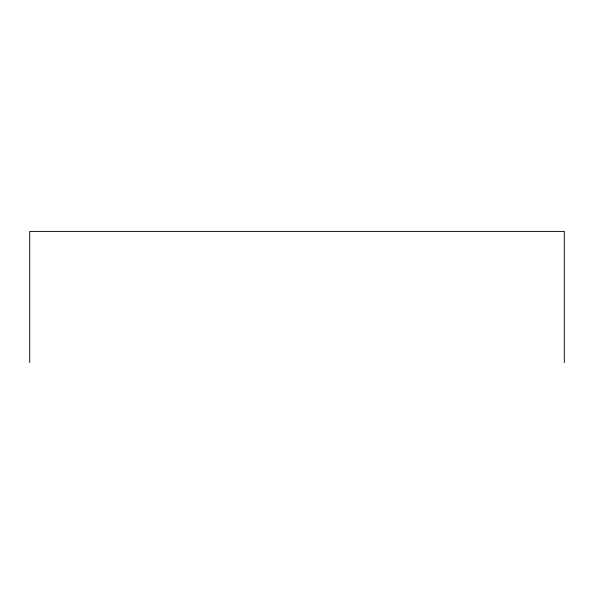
<?xml version="1.0" encoding="UTF-8"?>
<svg xmlns="http://www.w3.org/2000/svg" width="594" height="594" viewBox="0 0 594 594"><rect width="100%" height="100%" fill="white"/><g stroke="black" fill="none" stroke-linecap="round" stroke-linejoin="round"><path stroke-width="0.89" d="M564.3 362.592L564.3 231.408L29.7 231.408L29.7 362.592"/></g></svg>
